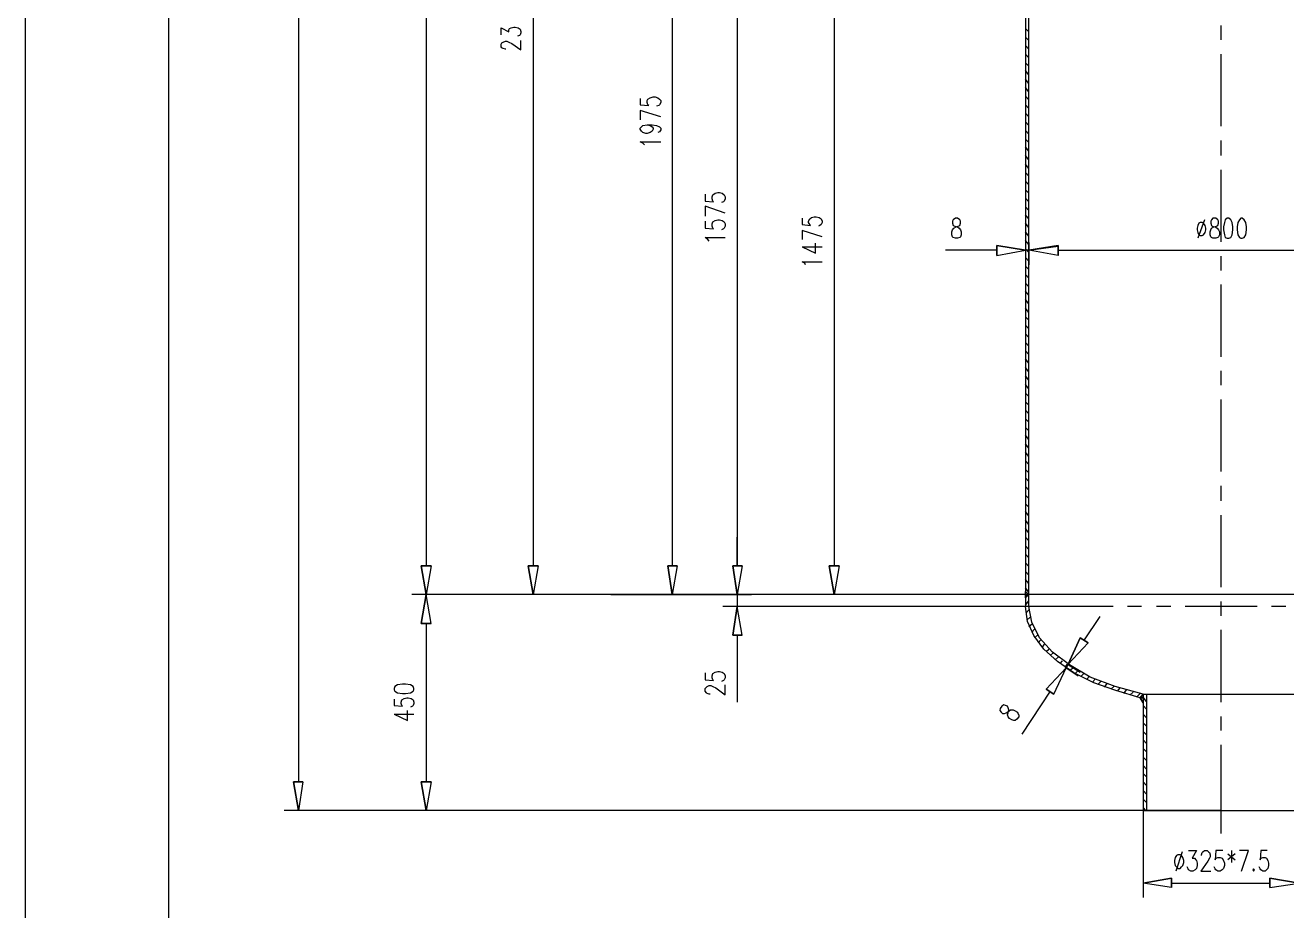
# Model space of a CAD drawing. Extents: x 13.06 to 16.25, y 9.33 to 13.85.
# Drawn here: x 13.056 to 14.235, y 10.566 to 11.393 of the extents above; entities that cross this region are included whole.
import ezdxf

# ---------------------------------------------------------------- set-up
doc = ezdxf.new("R2010")
doc.units = 0
doc.header["$MEASUREMENT"] = 0
doc.linetypes.add('AUSGEZOGEN', pattern=[0])
doc.layers.get('0').update_dxf_attribs({"linetype": 'AUSGEZOGEN'})

msp = doc.modelspace()

# ---------------------------------------------------------------- linework, layer by layer
for points in [[(13.056, 9.3307), (16.25, 9.3307), (16.25, 9.3307), (16.25, 13.8527), (16.25, 13.8527), (13.056, 13.8527), (13.056, 13.8527), (13.056, 9.3307), (13.056, 9.3307)], [(13.19, 9.384), (16.1967, 9.384), (16.1967, 9.384), (16.1967, 13.7993), (16.1967, 13.7993), (13.19, 13.7993), (13.19, 13.7993), (13.19, 9.384), (13.19, 9.384)], [(13.3113, 13.5907), (13.3113, 10.686)], [(13.4307, 13.31), (13.4307, 10.888)], [(13.5307, 11.8987), (13.5307, 10.888)], [(13.6607, 11.7193), (13.6607, 10.888)], [(13.994, 10.85), (13.994, 11.5493), (13.994, 11.5493), (13.998, 11.556), (13.998, 11.556), (14, 11.5633), (14, 11.5633), (14, 11.5707), (14, 11.5707), (13.998, 11.578), (13.998, 11.578), (13.994, 11.5847)], [(13.9907, 11.5467), (13.9907, 10.85)], [(13.7213, 11.54), (13.7213, 10.888)], [(13.812, 11.4953), (13.812, 10.888)], [(13.5007, 11.384), (13.5007, 11.3907), (13.5007, 11.3907), (13.508, 11.3867), (13.508, 11.3867), (13.508, 11.3887), (13.508, 11.3887), (13.5087, 11.39), (13.5087, 11.39), (13.51, 11.3907), (13.51, 11.3907), (13.5127, 11.3913), (13.5127, 11.3913), (13.514, 11.3913), (13.514, 11.3913), (13.5167, 11.3907), (13.5167, 11.3907), (13.5187, 11.3893), (13.5187, 11.3893), (13.5193, 11.3873), (13.5193, 11.3873), (13.5193, 11.386), (13.5193, 11.386), (13.5187, 11.384), (13.5187, 11.384), (13.518, 11.3833), (13.518, 11.3833), (13.516, 11.3827)], [(13.994, 11.3867), (13.9907, 11.39)], [(14.1733, 11.3927), (14.1733, 11.3793)], [(13.5053, 11.3707), (13.5047, 11.3707), (13.5047, 11.3707), (13.5027, 11.3713), (13.5027, 11.3713), (13.5013, 11.372), (13.5013, 11.372), (13.5007, 11.3727), (13.5007, 11.3727), (13.5007, 11.3753), (13.5007, 11.3753), (13.5013, 11.3767), (13.5013, 11.3767), (13.5027, 11.3773), (13.5027, 11.3773), (13.5047, 11.378), (13.5047, 11.378), (13.506, 11.378), (13.506, 11.378), (13.508, 11.3773), (13.508, 11.3773), (13.5107, 11.376), (13.5107, 11.376), (13.5193, 11.37), (13.5193, 11.37), (13.5193, 11.3787)], [(13.994, 11.3787), (13.9907, 11.382)], [(13.994, 11.3707), (13.9907, 11.374)], [(13.994, 11.3627), (13.9907, 11.366)], [(14.1733, 11.366), (14.1733, 11.2987)], [(13.994, 11.3547), (13.9907, 11.358)], [(13.994, 11.3467), (13.9907, 11.3507)], [(13.994, 11.3387), (13.9907, 11.3427)], [(13.994, 11.3307), (13.9907, 11.3347)], [(13.6307, 11.3247), (13.6307, 11.3187), (13.6307, 11.3187), (13.6387, 11.318), (13.6387, 11.318), (13.638, 11.3187), (13.638, 11.3187), (13.6373, 11.3207), (13.6373, 11.3207), (13.6373, 11.3227), (13.6373, 11.3227), (13.638, 11.324), (13.638, 11.324), (13.64, 11.3253), (13.64, 11.3253), (13.6427, 11.326), (13.6427, 11.326), (13.6447, 11.326), (13.6447, 11.326), (13.6473, 11.3253), (13.6473, 11.3253), (13.6487, 11.324), (13.6487, 11.324), (13.65, 11.3227), (13.65, 11.3227), (13.65, 11.3207), (13.65, 11.3207), (13.6487, 11.3187), (13.6487, 11.3187), (13.648, 11.318), (13.648, 11.318), (13.646, 11.3173)], [(13.994, 11.3233), (13.9907, 11.3267)], [(13.994, 11.3153), (13.9907, 11.3187)], [(13.65, 11.3073), (13.6307, 11.3133), (13.6307, 11.3133), (13.6307, 11.3047)], [(13.994, 11.3073), (13.9907, 11.3107)], [(13.6373, 11.3), (13.64, 11.2993), (13.64, 11.2993), (13.642, 11.298), (13.642, 11.298), (13.6427, 11.2967), (13.6427, 11.2967), (13.6427, 11.296), (13.6427, 11.296), (13.642, 11.294), (13.642, 11.294), (13.64, 11.2927), (13.64, 11.2927), (13.6373, 11.292), (13.6373, 11.292), (13.636, 11.292), (13.636, 11.292), (13.6333, 11.2927), (13.6333, 11.2927), (13.632, 11.294), (13.632, 11.294), (13.6307, 11.296), (13.6307, 11.296), (13.6307, 11.2967), (13.6307, 11.2967), (13.632, 11.298), (13.632, 11.298), (13.6333, 11.2993), (13.6333, 11.2993), (13.6373, 11.3), (13.6373, 11.3), (13.642, 11.3), (13.642, 11.3), (13.646, 11.2993), (13.646, 11.2993), (13.6487, 11.298), (13.6487, 11.298), (13.65, 11.2967), (13.65, 11.2967), (13.65, 11.2953), (13.65, 11.2953), (13.6487, 11.2933), (13.6487, 11.2933), (13.6473, 11.2927)], [(13.994, 11.2993), (13.9907, 11.3027)], [(13.6347, 11.2813), (13.6333, 11.2827), (13.6333, 11.2827), (13.6307, 11.284), (13.6307, 11.284), (13.65, 11.284)], [(13.994, 11.2913), (13.9907, 11.2947)], [(13.994, 11.2833), (13.9907, 11.2867)], [(14.1733, 11.2853), (14.1733, 11.2713)], [(13.994, 11.2753), (13.9907, 11.2793)], [(13.994, 11.2673), (13.9907, 11.2713)], [(13.994, 11.2593), (13.9907, 11.2633)], [(13.994, 11.252), (13.9907, 11.2553)], [(14.1733, 11.258), (14.1733, 11.1907)], [(13.6913, 11.2353), (13.6913, 11.2287), (13.6913, 11.2287), (13.6993, 11.228), (13.6993, 11.228), (13.6987, 11.2287), (13.6987, 11.2287), (13.698, 11.2307), (13.698, 11.2307), (13.698, 11.2327), (13.698, 11.2327), (13.6987, 11.2347), (13.6987, 11.2347), (13.7007, 11.236), (13.7007, 11.236), (13.7033, 11.2367), (13.7033, 11.2367), (13.7047, 11.2367), (13.7047, 11.2367), (13.7073, 11.236), (13.7073, 11.236), (13.7093, 11.2347), (13.7093, 11.2347), (13.71, 11.2327), (13.71, 11.2327), (13.71, 11.2307), (13.71, 11.2307), (13.7093, 11.2287), (13.7093, 11.2287), (13.7087, 11.228), (13.7087, 11.228), (13.7067, 11.2273)], [(13.994, 11.244), (13.9907, 11.2473)], [(13.994, 11.236), (13.9907, 11.2393)], [(13.994, 11.228), (13.9907, 11.2313)], [(13.71, 11.2173), (13.6913, 11.224), (13.6913, 11.224), (13.6913, 11.2147)], [(13.782, 11.2127), (13.782, 11.2067), (13.782, 11.2067), (13.79, 11.206), (13.79, 11.206), (13.7893, 11.2067), (13.7893, 11.2067), (13.788, 11.2087), (13.788, 11.2087), (13.788, 11.21), (13.788, 11.21), (13.7893, 11.212), (13.7893, 11.212), (13.7907, 11.2133), (13.7907, 11.2133), (13.7933, 11.214), (13.7933, 11.214), (13.7953, 11.214), (13.7953, 11.214), (13.798, 11.2133), (13.798, 11.2133), (13.8, 11.212), (13.8, 11.212), (13.8007, 11.21), (13.8007, 11.21), (13.8007, 11.2087), (13.8007, 11.2087), (13.8, 11.2067), (13.8, 11.2067), (13.7987, 11.206), (13.7987, 11.206), (13.7973, 11.2053)], [(13.9253, 11.2127), (13.9233, 11.2113), (13.9233, 11.2113), (13.9227, 11.21), (13.9227, 11.21), (13.9227, 11.208), (13.9227, 11.208), (13.9233, 11.206), (13.9233, 11.206), (13.9247, 11.2053), (13.9247, 11.2053), (13.9273, 11.2047), (13.9273, 11.2047), (13.9287, 11.2033), (13.9287, 11.2033), (13.93, 11.202), (13.93, 11.202), (13.9307, 11.2), (13.9307, 11.2), (13.9307, 11.1973), (13.9307, 11.1973), (13.93, 11.1953), (13.93, 11.1953), (13.9293, 11.1947), (13.9293, 11.1947), (13.9273, 11.194), (13.9273, 11.194), (13.9253, 11.194), (13.9253, 11.194), (13.9233, 11.1947), (13.9233, 11.1947), (13.9227, 11.1953), (13.9227, 11.1953), (13.922, 11.1973), (13.922, 11.1973), (13.922, 11.2), (13.922, 11.2), (13.9227, 11.202), (13.9227, 11.202), (13.924, 11.2033), (13.924, 11.2033), (13.926, 11.2047), (13.926, 11.2047), (13.928, 11.2053), (13.928, 11.2053), (13.9293, 11.206), (13.9293, 11.206), (13.93, 11.208), (13.93, 11.208), (13.93, 11.21), (13.93, 11.21), (13.9293, 11.2113), (13.9293, 11.2113), (13.9273, 11.2127), (13.9273, 11.2127), (13.9253, 11.2127), (13.9253, 11.2127)], [(13.994, 11.22), (13.9907, 11.2233)], [(13.994, 11.212), (13.9907, 11.216)], [(14.166, 11.2127), (14.1647, 11.2113), (14.1647, 11.2113), (14.164, 11.21), (14.164, 11.21), (14.164, 11.208), (14.164, 11.208), (14.1647, 11.206), (14.1647, 11.206), (14.1653, 11.2053), (14.1653, 11.2053), (14.168, 11.2047), (14.168, 11.2047), (14.17, 11.2033), (14.17, 11.2033), (14.1713, 11.202), (14.1713, 11.202), (14.172, 11.2), (14.172, 11.2), (14.172, 11.1973), (14.172, 11.1973), (14.1713, 11.1953), (14.1713, 11.1953), (14.1707, 11.1947), (14.1707, 11.1947), (14.1687, 11.194), (14.1687, 11.194), (14.166, 11.194), (14.166, 11.194), (14.1647, 11.1947), (14.1647, 11.1947), (14.164, 11.1953), (14.164, 11.1953), (14.1633, 11.1973), (14.1633, 11.1973), (14.1633, 11.2), (14.1633, 11.2), (14.164, 11.202), (14.164, 11.202), (14.1647, 11.2033), (14.1647, 11.2033), (14.1667, 11.2047), (14.1667, 11.2047), (14.1693, 11.2053), (14.1693, 11.2053), (14.1707, 11.206), (14.1707, 11.206), (14.1713, 11.208), (14.1713, 11.208), (14.1713, 11.21), (14.1713, 11.21), (14.1707, 11.2113), (14.1707, 11.2113), (14.1687, 11.2127), (14.1687, 11.2127), (14.166, 11.2127), (14.166, 11.2127)], [(14.1793, 11.2127), (14.1773, 11.2113), (14.1773, 11.2113), (14.1767, 11.2087), (14.1767, 11.2087), (14.176, 11.2047), (14.176, 11.2047), (14.176, 11.202), (14.176, 11.202), (14.1767, 11.1973), (14.1767, 11.1973), (14.1773, 11.1947), (14.1773, 11.1947), (14.1793, 11.194), (14.1793, 11.194), (14.1807, 11.194), (14.1807, 11.194), (14.1827, 11.1947), (14.1827, 11.1947), (14.184, 11.1973), (14.184, 11.1973), (14.1847, 11.202), (14.1847, 11.202), (14.1847, 11.2047), (14.1847, 11.2047), (14.184, 11.2087), (14.184, 11.2087), (14.1827, 11.2113), (14.1827, 11.2113), (14.1807, 11.2127), (14.1807, 11.2127), (14.1793, 11.2127), (14.1793, 11.2127)], [(14.192, 11.2127), (14.1907, 11.2113), (14.1907, 11.2113), (14.1893, 11.2087), (14.1893, 11.2087), (14.1887, 11.2047), (14.1887, 11.2047), (14.1887, 11.202), (14.1887, 11.202), (14.1893, 11.1973), (14.1893, 11.1973), (14.1907, 11.1947), (14.1907, 11.1947), (14.192, 11.194), (14.192, 11.194), (14.1933, 11.194), (14.1933, 11.194), (14.1953, 11.1947), (14.1953, 11.1947), (14.1967, 11.1973), (14.1967, 11.1973), (14.1973, 11.202), (14.1973, 11.202), (14.1973, 11.2047), (14.1973, 11.2047), (14.1967, 11.2087), (14.1967, 11.2087), (14.1953, 11.2113), (14.1953, 11.2113), (14.1933, 11.2127), (14.1933, 11.2127), (14.192, 11.2127), (14.192, 11.2127)], [(13.6913, 11.21), (13.6913, 11.2033), (13.6913, 11.2033), (13.6993, 11.2027), (13.6993, 11.2027), (13.6987, 11.2033), (13.6987, 11.2033), (13.698, 11.2053), (13.698, 11.2053), (13.698, 11.2073), (13.698, 11.2073), (13.6987, 11.2093), (13.6987, 11.2093), (13.7007, 11.2107), (13.7007, 11.2107), (13.7033, 11.2113), (13.7033, 11.2113), (13.7047, 11.2113), (13.7047, 11.2113), (13.7073, 11.2107), (13.7073, 11.2107), (13.7093, 11.2093), (13.7093, 11.2093), (13.71, 11.2073), (13.71, 11.2073), (13.71, 11.2053), (13.71, 11.2053), (13.7093, 11.2033), (13.7093, 11.2033), (13.7087, 11.2027), (13.7087, 11.2027), (13.7067, 11.202)], [(13.8007, 11.1953), (13.782, 11.2013), (13.782, 11.2013), (13.782, 11.1927)], [(13.994, 11.204), (13.9907, 11.208)], [(14.154, 11.2087), (14.1527, 11.208), (14.1527, 11.208), (14.152, 11.206), (14.152, 11.206), (14.1513, 11.2033), (14.1513, 11.2033), (14.1513, 11.202), (14.1513, 11.202), (14.152, 11.1993), (14.152, 11.1993), (14.1527, 11.1973), (14.1527, 11.1973), (14.154, 11.1967), (14.154, 11.1967), (14.156, 11.1967), (14.156, 11.1967), (14.1573, 11.1973), (14.1573, 11.1973), (14.1587, 11.1993), (14.1587, 11.1993), (14.1593, 11.202), (14.1593, 11.202), (14.1593, 11.2033), (14.1593, 11.2033), (14.1587, 11.206), (14.1587, 11.206), (14.1573, 11.208), (14.1573, 11.208), (14.156, 11.2087), (14.156, 11.2087), (14.154, 11.2087), (14.154, 11.2087)], [(14.158, 11.2113), (14.152, 11.194)], [(13.6953, 11.1913), (13.694, 11.1927), (13.694, 11.1927), (13.6913, 11.1947), (13.6913, 11.1947), (13.71, 11.1947)], [(13.782, 11.186), (13.7947, 11.18), (13.7947, 11.18), (13.7947, 11.1893)], [(13.994, 11.196), (13.9907, 11.2)], [(13.994, 11.188), (13.9907, 11.192)], [(13.9907, 11.19), (13.9907, 11.1693)], [(13.994, 11.19), (13.994, 11.1693)], [(13.782, 11.186), (13.8007, 11.186)], [(13.964, 11.1827), (13.916, 11.1827)], [(13.964, 11.1873), (13.964, 11.178), (13.964, 11.1873), (13.964, 11.178), (13.9907, 11.1827), (13.964, 11.1873), (13.9907, 11.1827), (13.964, 11.1873), (13.964, 11.1873)], [(13.994, 11.1807), (13.9907, 11.184)], [(13.994, 11.1827), (13.9907, 11.1827)], [(14.0213, 11.1873), (14.0213, 11.178), (14.0213, 11.1873), (14.0213, 11.178), (13.994, 11.1827), (14.0213, 11.1873), (13.994, 11.1827), (14.0213, 11.1873), (14.0213, 11.1873)], [(14.0213, 11.1867), (14.0213, 11.178), (14.0213, 11.1867), (14.0213, 11.178), (13.994, 11.1827), (14.0213, 11.1867), (13.994, 11.1827), (14.0213, 11.1867), (14.0213, 11.1867)], [(13.994, 11.184), (13.994, 11.1693)], [(14.0213, 11.1827), (14.048, 11.1827)], [(14.0213, 11.1827), (14.326, 11.1827)], [(14.1733, 11.1773), (14.1733, 11.164)], [(13.7853, 11.1693), (13.7847, 11.1707), (13.7847, 11.1707), (13.782, 11.172), (13.782, 11.172), (13.8007, 11.172)], [(13.994, 11.1727), (13.9907, 11.176)], [(13.994, 11.1647), (13.9907, 11.168)], [(13.994, 11.1567), (13.9907, 11.16)], [(13.994, 11.1487), (13.9907, 11.152)], [(13.994, 11.1407), (13.9907, 11.1447)], [(14.1733, 11.1507), (14.1733, 11.0833)], [(13.994, 11.1327), (13.9907, 11.1367)], [(13.994, 11.1247), (13.9907, 11.1287)], [(13.994, 11.1173), (13.9907, 11.1207)], [(13.994, 11.1093), (13.9907, 11.1127)], [(13.994, 11.1013), (13.9907, 11.1047)], [(13.994, 11.0933), (13.9907, 11.0967)], [(13.994, 11.0853), (13.9907, 11.0887)], [(13.994, 11.0773), (13.9907, 11.0813)], [(13.994, 11.0693), (13.9907, 11.0733)], [(13.994, 11.0613), (13.9907, 11.0653)], [(14.1733, 11.07), (14.1733, 11.0567)], [(13.994, 11.0533), (13.9907, 11.0573)], [(13.994, 11.046), (13.9907, 11.0493)], [(13.994, 11.038), (13.9907, 11.0413)], [(14.1733, 11.0433), (14.1733, 10.976)], [(13.994, 11.03), (13.9907, 11.0333)], [(13.994, 11.022), (13.9907, 11.0253)], [(13.994, 11.014), (13.9907, 11.0173)], [(13.994, 11.006), (13.9907, 11.01)], [(13.994, 10.998), (13.9907, 11.002)], [(13.994, 10.99), (13.9907, 10.994)], [(13.994, 10.9827), (13.9907, 10.986)], [(13.994, 10.9747), (13.9907, 10.978)], [(13.994, 10.9667), (13.9907, 10.97)], [(13.994, 10.9587), (13.9907, 10.962)], [(13.994, 10.9507), (13.9907, 10.954)], [(14.1733, 10.9627), (14.1733, 10.9487)], [(13.994, 10.9427), (13.9907, 10.946)], [(13.994, 10.9347), (13.9907, 10.9387)], [(13.994, 10.9267), (13.9907, 10.9307)], [(14.1733, 10.9353), (14.1733, 10.868)], [(13.994, 10.9187), (13.9907, 10.9227)], [(13.7213, 10.888), (13.7213, 10.9147)], [(13.994, 10.9113), (13.9907, 10.9147)], [(13.994, 10.9033), (13.9907, 10.9067)], [(13.994, 10.8953), (13.9907, 10.8987)], [(13.426, 10.888), (13.4353, 10.888), (13.426, 10.888), (13.4353, 10.888), (13.4307, 10.8613), (13.426, 10.888), (13.4307, 10.8613), (13.426, 10.888), (13.426, 10.888)], [(13.526, 10.888), (13.5353, 10.888), (13.526, 10.888), (13.5353, 10.888), (13.5307, 10.8613), (13.526, 10.888), (13.5307, 10.8613), (13.526, 10.888), (13.526, 10.888)], [(13.6567, 10.888), (13.6653, 10.888), (13.6567, 10.888), (13.6653, 10.888), (13.6607, 10.8613), (13.6567, 10.888), (13.6607, 10.8613), (13.6567, 10.888), (13.6567, 10.888)], [(13.7173, 10.888), (13.726, 10.888), (13.7173, 10.888), (13.726, 10.888), (13.7213, 10.8613), (13.7173, 10.888), (13.7213, 10.8613), (13.7173, 10.888), (13.7173, 10.888)], [(13.7173, 10.888), (13.726, 10.888), (13.7173, 10.888), (13.726, 10.888), (13.7213, 10.8613), (13.7173, 10.888), (13.7213, 10.8613), (13.7173, 10.888), (13.7173, 10.888)], [(13.8073, 10.888), (13.8167, 10.888), (13.8073, 10.888), (13.8167, 10.888), (13.812, 10.8613), (13.8073, 10.888), (13.812, 10.8613), (13.8073, 10.888), (13.8073, 10.888)], [(13.994, 10.8873), (13.9907, 10.8907)], [(13.994, 10.8793), (13.9907, 10.8827)], [(13.994, 10.8713), (13.9907, 10.8753)], [(13.994, 10.8613), (13.4173, 10.8613)], [(13.5307, 10.8613), (13.4173, 10.8613)], [(13.426, 10.834), (13.4353, 10.834), (13.426, 10.834), (13.4353, 10.834), (13.4307, 10.8613), (13.426, 10.834), (13.4307, 10.8613), (13.426, 10.834), (13.426, 10.834)], [(13.9087, 10.8613), (13.5173, 10.8613)], [(13.6033, 10.8613), (13.7347, 10.8613)], [(13.9227, 10.8613), (13.6473, 10.8613)], [(13.696, 10.8613), (13.7347, 10.8613)], [(13.7213, 10.8613), (13.7213, 10.85)], [(13.9087, 10.8613), (13.7987, 10.8613)], [(13.994, 10.8633), (13.9907, 10.8673)], [(13.9907, 10.858), (13.994, 10.8613), (13.994, 10.8613), (13.9907, 10.864)], [(13.9907, 10.864), (13.9907, 10.8613), (13.9907, 10.864), (13.9907, 10.8613), (13.994, 10.8613), (13.9907, 10.864), (13.994, 10.8613), (13.9907, 10.864), (13.9907, 10.864)], [(13.9907, 10.8613), (13.994, 10.8613), (13.9907, 10.8613), (13.994, 10.8613), (13.9907, 10.858), (13.9907, 10.8613), (13.9907, 10.858), (13.9907, 10.8613), (13.9907, 10.8613)], [(13.994, 10.8613), (13.9907, 10.8587)], [(14.3553, 10.8613), (13.9913, 10.8613)], [(14.0027, 10.85), (13.708, 10.85)], [(13.7173, 10.8233), (13.726, 10.8233), (13.7173, 10.8233), (13.726, 10.8233), (13.7213, 10.85), (13.7173, 10.8233), (13.7213, 10.85), (13.7173, 10.8233), (13.7173, 10.8233)], [(13.9907, 10.8513), (13.994, 10.8553)], [(14.0727, 10.85), (13.9907, 10.85)], [(14.0727, 10.85), (13.9907, 10.85)], [(14.098, 10.7647), (14.0753, 10.7713), (14.0753, 10.7713), (14.0547, 10.7787), (14.0547, 10.7787), (14.036, 10.788), (14.036, 10.788), (14.0207, 10.7987), (14.0207, 10.7987), (14.008, 10.81), (14.008, 10.81), (13.9987, 10.8227), (13.9987, 10.8227), (13.9927, 10.836), (13.9927, 10.836), (13.9907, 10.85)], [(13.9913, 10.844), (13.9947, 10.8473)], [(14.1007, 10.768), (14.0747, 10.7753), (14.0747, 10.7753), (14.0513, 10.784), (14.0513, 10.784), (14.032, 10.7953), (14.032, 10.7953), (14.016, 10.8073), (14.016, 10.8073), (14.004, 10.8207), (14.004, 10.8207), (13.9967, 10.8353), (13.9967, 10.8353), (13.994, 10.85)], [(13.994, 10.85), (13.9947, 10.85)], [(14.0993, 10.85), (14.086, 10.85)], [(14.0993, 10.85), (14.086, 10.85)], [(14.1267, 10.85), (14.1133, 10.85)], [(14.1267, 10.85), (14.1133, 10.85)], [(14.2073, 10.85), (14.14, 10.85)], [(14.2073, 10.85), (14.14, 10.85)], [(14.1733, 10.8547), (14.1733, 10.8413)], [(14.234, 10.85), (14.2207, 10.85)], [(14.234, 10.85), (14.2207, 10.85)], [(13.992, 10.8373), (13.9953, 10.84)], [(14.0453, 10.818), (14.0607, 10.8407)], [(13.4307, 10.834), (13.4307, 10.686)], [(13.7213, 10.8233), (13.7213, 10.7607)], [(13.994, 10.8313), (13.9973, 10.834)], [(13.9967, 10.826), (13.9993, 10.8287)], [(13.9993, 10.8207), (14.002, 10.8233)], [(14.1733, 10.828), (14.1733, 10.7607)], [(14.0027, 10.816), (14.0053, 10.8187)], [(14.0067, 10.812), (14.0087, 10.8147)], [(14.042, 10.8207), (14.0493, 10.816), (14.042, 10.8207), (14.0493, 10.816), (14.0307, 10.796), (14.042, 10.8207), (14.0307, 10.796), (14.042, 10.8207), (14.042, 10.8207)], [(14.01, 10.808), (14.0127, 10.81)], [(14.014, 10.804), (14.0167, 10.8067)], [(14.0187, 10.8), (14.0213, 10.8027)], [(13.6913, 10.788), (13.6913, 10.7813), (13.6913, 10.7813), (13.6993, 10.7807), (13.6993, 10.7807), (13.6987, 10.7813), (13.6987, 10.7813), (13.698, 10.7833), (13.698, 10.7833), (13.698, 10.7853), (13.698, 10.7853), (13.6987, 10.7873), (13.6987, 10.7873), (13.7007, 10.7887), (13.7007, 10.7887), (13.7033, 10.7893), (13.7033, 10.7893), (13.7047, 10.7893), (13.7047, 10.7893), (13.7073, 10.7887), (13.7073, 10.7887), (13.7093, 10.7873), (13.7093, 10.7873), (13.71, 10.7853), (13.71, 10.7853), (13.71, 10.7833), (13.71, 10.7833), (13.7093, 10.7813), (13.7093, 10.7813), (13.7087, 10.7807), (13.7087, 10.7807), (13.7067, 10.78)], [(14.01, 10.7727), (14.0173, 10.768), (14.01, 10.7727), (14.0173, 10.768), (14.0287, 10.7927), (14.01, 10.7727), (14.0287, 10.7927), (14.01, 10.7727), (14.01, 10.7727)], [(14.0233, 10.7967), (14.0253, 10.7993)], [(14.028, 10.7933), (14.03, 10.796)], [(14.028, 10.7933), (14.04, 10.7853)], [(14.0307, 10.796), (14.0287, 10.7927)], [(14.03, 10.796), (14.042, 10.7887)], [(14.0327, 10.7907), (14.0353, 10.7927)], [(14.0373, 10.7873), (14.04, 10.79)], [(13.4007, 10.772), (13.4013, 10.7707), (13.4013, 10.7707), (13.404, 10.7693), (13.404, 10.7693), (13.4087, 10.7687), (13.4087, 10.7687), (13.4113, 10.7687), (13.4113, 10.7687), (13.416, 10.7693), (13.416, 10.7693), (13.4187, 10.7707), (13.4187, 10.7707), (13.4193, 10.772), (13.4193, 10.772), (13.4193, 10.7733), (13.4193, 10.7733), (13.4187, 10.7753), (13.4187, 10.7753), (13.416, 10.7767), (13.416, 10.7767), (13.4113, 10.7773), (13.4113, 10.7773), (13.4087, 10.7773), (13.4087, 10.7773), (13.404, 10.7767), (13.404, 10.7767), (13.4013, 10.7753), (13.4013, 10.7753), (13.4007, 10.7733), (13.4007, 10.7733), (13.4007, 10.772), (13.4007, 10.772)], [(13.696, 10.768), (13.6953, 10.768), (13.6953, 10.768), (13.6933, 10.7687), (13.6933, 10.7687), (13.6927, 10.7693), (13.6927, 10.7693), (13.6913, 10.7707), (13.6913, 10.7707), (13.6913, 10.7733), (13.6913, 10.7733), (13.6927, 10.7747), (13.6927, 10.7747), (13.6933, 10.7753), (13.6933, 10.7753), (13.6953, 10.776), (13.6953, 10.776), (13.6967, 10.776), (13.6967, 10.776), (13.6987, 10.7753), (13.6987, 10.7753), (13.7013, 10.774), (13.7013, 10.774), (13.71, 10.7673), (13.71, 10.7673), (13.71, 10.7767)], [(14.0427, 10.7847), (14.0453, 10.7873)], [(14.048, 10.782), (14.0507, 10.7847)], [(14.0533, 10.7793), (14.056, 10.782)], [(14.0587, 10.7773), (14.0613, 10.78)], [(14.0647, 10.7747), (14.0673, 10.778)], [(13.4007, 10.7633), (13.4007, 10.7573), (13.4007, 10.7573), (13.4087, 10.7567), (13.4087, 10.7567), (13.408, 10.7573), (13.408, 10.7573), (13.4073, 10.7593), (13.4073, 10.7593), (13.4073, 10.7607), (13.4073, 10.7607), (13.408, 10.7627), (13.408, 10.7627), (13.41, 10.764), (13.41, 10.764), (13.4127, 10.7647), (13.4127, 10.7647), (13.414, 10.7647), (13.414, 10.7647), (13.4167, 10.764), (13.4167, 10.764), (13.4187, 10.7627), (13.4187, 10.7627), (13.4193, 10.7607), (13.4193, 10.7607), (13.4193, 10.7593), (13.4193, 10.7593), (13.4187, 10.7573), (13.4187, 10.7573), (13.418, 10.7567), (13.418, 10.7567), (13.416, 10.756)], [(14.014, 10.7707), (13.9873, 10.7307)], [(14.0707, 10.7727), (14.0733, 10.7753)], [(14.0767, 10.7707), (14.0793, 10.774)], [(14.0827, 10.7687), (14.0853, 10.772)], [(14.0887, 10.7673), (14.0913, 10.77)], [(14.0947, 10.7653), (14.098, 10.7687)], [(14.1007, 10.76), (14.098, 10.7647), (14.098, 10.7647), (14.1007, 10.768)], [(14.1007, 10.768), (14.098, 10.7647), (14.1007, 10.768), (14.098, 10.7647), (14.1007, 10.7647), (14.1007, 10.768), (14.1007, 10.7647), (14.1007, 10.768), (14.1007, 10.768)], [(14.098, 10.7647), (14.1007, 10.7647), (14.098, 10.7647), (14.1007, 10.7647), (14.1007, 10.76), (14.098, 10.7647), (14.1007, 10.76), (14.098, 10.7647), (14.098, 10.7647)], [(14.1007, 10.768), (14.1007, 10.6593)], [(14.1007, 10.768), (14.2467, 10.768)], [(14.104, 10.7613), (14.1007, 10.7653)], [(14.104, 10.768), (14.104, 10.6593)], [(13.4007, 10.7493), (13.4133, 10.7433), (13.4133, 10.7433), (13.4133, 10.7527)], [(13.9673, 10.7547), (13.9667, 10.7527), (13.9667, 10.7527), (13.968, 10.7513), (13.968, 10.7513), (13.9693, 10.75), (13.9693, 10.75), (13.9713, 10.75), (13.9713, 10.75), (13.9727, 10.7507), (13.9727, 10.7507), (13.9753, 10.752), (13.9753, 10.752), (13.9767, 10.7533), (13.9767, 10.7533), (13.9793, 10.7533), (13.9793, 10.7533), (13.9807, 10.7527), (13.9807, 10.7527), (13.9833, 10.7513), (13.9833, 10.7513), (13.984, 10.7493), (13.984, 10.7493), (13.9847, 10.7487), (13.9847, 10.7487), (13.9847, 10.7467), (13.9847, 10.7467), (13.9827, 10.7447), (13.9827, 10.7447), (13.9813, 10.7433), (13.9813, 10.7433), (13.98, 10.7433), (13.98, 10.7433), (13.978, 10.744), (13.978, 10.744), (13.976, 10.7453), (13.976, 10.7453), (13.9747, 10.7467), (13.9747, 10.7467), (13.974, 10.7487), (13.974, 10.7487), (13.9747, 10.7507), (13.9747, 10.7507), (13.9753, 10.7533), (13.9753, 10.7533), (13.9747, 10.7553), (13.9747, 10.7553), (13.974, 10.7567), (13.974, 10.7567), (13.972, 10.7573), (13.972, 10.7573), (13.9707, 10.758), (13.9707, 10.758), (13.9687, 10.7567), (13.9687, 10.7567), (13.9673, 10.7547), (13.9673, 10.7547)], [(14.104, 10.754), (14.1007, 10.7573)], [(13.4007, 10.7493), (13.4193, 10.7493)], [(14.104, 10.746), (14.1007, 10.7493)], [(14.104, 10.738), (14.1007, 10.7413)], [(14.1733, 10.7473), (14.1733, 10.734)], [(14.104, 10.73), (14.1007, 10.7333)], [(14.1007, 10.7307), (14.1007, 10.578)], [(14.104, 10.722), (14.1007, 10.7253)], [(14.104, 10.714), (14.1007, 10.7173)], [(14.1733, 10.7207), (14.1733, 10.638)], [(14.104, 10.706), (14.1007, 10.7093)], [(14.104, 10.698), (14.1007, 10.7013)], [(14.104, 10.6907), (14.1007, 10.694)], [(13.3067, 10.686), (13.3153, 10.686), (13.3067, 10.686), (13.3153, 10.686), (13.3113, 10.6593), (13.3067, 10.686), (13.3113, 10.6593), (13.3067, 10.686), (13.3067, 10.686)], [(13.426, 10.686), (13.4353, 10.686), (13.426, 10.686), (13.4353, 10.686), (13.4307, 10.6593), (13.426, 10.686), (13.4307, 10.6593), (13.426, 10.686), (13.426, 10.686)], [(14.104, 10.6827), (14.1007, 10.686)], [(14.104, 10.6747), (14.1007, 10.678)], [(14.104, 10.6667), (14.1007, 10.67)], [(14.1733, 10.6593), (13.298, 10.6593)], [(13.5307, 10.6593), (13.4173, 10.6593)], [(14.1033, 10.6593), (14.1007, 10.662)], [(14.1007, 10.6593), (14.2467, 10.6593)], [(14.1333, 10.618), (14.132, 10.6173), (14.132, 10.6173), (14.1307, 10.6153), (14.1307, 10.6153), (14.13, 10.6127), (14.13, 10.6127), (14.13, 10.6107), (14.13, 10.6107), (14.1307, 10.608), (14.1307, 10.608), (14.132, 10.6067), (14.132, 10.6067), (14.1333, 10.6053), (14.1333, 10.6053), (14.1353, 10.6053), (14.1353, 10.6053), (14.1367, 10.6067), (14.1367, 10.6067), (14.138, 10.608), (14.138, 10.608), (14.1387, 10.6107), (14.1387, 10.6107), (14.1387, 10.6127), (14.1387, 10.6127), (14.138, 10.6153), (14.138, 10.6153), (14.1367, 10.6173), (14.1367, 10.6173), (14.1353, 10.618), (14.1353, 10.618), (14.1333, 10.618), (14.1333, 10.618)], [(14.1373, 10.6207), (14.1313, 10.6027)], [(14.1433, 10.622), (14.1507, 10.622), (14.1507, 10.622), (14.1467, 10.6147), (14.1467, 10.6147), (14.1487, 10.6147), (14.1487, 10.6147), (14.15, 10.6133), (14.15, 10.6133), (14.1507, 10.6127), (14.1507, 10.6127), (14.1513, 10.61), (14.1513, 10.61), (14.1513, 10.608), (14.1513, 10.608), (14.1507, 10.6053), (14.1507, 10.6053), (14.1493, 10.604), (14.1493, 10.604), (14.1473, 10.6027), (14.1473, 10.6027), (14.1453, 10.6027), (14.1453, 10.6027), (14.1433, 10.604), (14.1433, 10.604), (14.1427, 10.6047), (14.1427, 10.6047), (14.142, 10.6067)], [(14.1553, 10.6173), (14.1553, 10.618), (14.1553, 10.618), (14.156, 10.62), (14.156, 10.62), (14.1567, 10.6207), (14.1567, 10.6207), (14.158, 10.622), (14.158, 10.622), (14.1607, 10.622), (14.1607, 10.622), (14.162, 10.6207), (14.162, 10.6207), (14.1627, 10.62), (14.1627, 10.62), (14.1633, 10.618), (14.1633, 10.618), (14.1633, 10.616), (14.1633, 10.616), (14.1627, 10.6147), (14.1627, 10.6147), (14.1613, 10.612), (14.1613, 10.612), (14.1547, 10.6027), (14.1547, 10.6027), (14.164, 10.6027)], [(14.1753, 10.622), (14.1687, 10.622), (14.1687, 10.622), (14.168, 10.6133), (14.168, 10.6133), (14.1687, 10.6147), (14.1687, 10.6147), (14.1707, 10.6153), (14.1707, 10.6153), (14.1727, 10.6153), (14.1727, 10.6153), (14.1747, 10.6147), (14.1747, 10.6147), (14.176, 10.6127), (14.176, 10.6127), (14.1767, 10.61), (14.1767, 10.61), (14.1767, 10.608), (14.1767, 10.608), (14.176, 10.6053), (14.176, 10.6053), (14.1747, 10.604), (14.1747, 10.604), (14.1727, 10.6027), (14.1727, 10.6027), (14.1707, 10.6027), (14.1707, 10.6027), (14.1687, 10.604), (14.1687, 10.604), (14.168, 10.6047), (14.168, 10.6047), (14.1673, 10.6067)], [(14.18, 10.6187), (14.1867, 10.6133)], [(14.1867, 10.6187), (14.18, 10.6133)], [(14.1833, 10.622), (14.1833, 10.6107)], [(14.1927, 10.6027), (14.1993, 10.622), (14.1993, 10.622), (14.1907, 10.622)], [(14.2167, 10.622), (14.2107, 10.622), (14.2107, 10.622), (14.21, 10.6133), (14.21, 10.6133), (14.2107, 10.6147), (14.2107, 10.6147), (14.2127, 10.6153), (14.2127, 10.6153), (14.2147, 10.6153), (14.2147, 10.6153), (14.216, 10.6147), (14.216, 10.6147), (14.2173, 10.6127), (14.2173, 10.6127), (14.218, 10.61), (14.218, 10.61), (14.218, 10.608), (14.218, 10.608), (14.2173, 10.6053), (14.2173, 10.6053), (14.216, 10.604), (14.216, 10.604), (14.2147, 10.6027), (14.2147, 10.6027), (14.2127, 10.6027), (14.2127, 10.6027), (14.2107, 10.604), (14.2107, 10.604), (14.21, 10.6047), (14.21, 10.6047), (14.2093, 10.6067)], [(14.204, 10.6047), (14.2033, 10.604), (14.2033, 10.604), (14.204, 10.6027), (14.204, 10.6027), (14.2047, 10.604), (14.2047, 10.604), (14.204, 10.6047), (14.204, 10.6047)], [(14.1273, 10.596), (14.1273, 10.5873), (14.1273, 10.596), (14.1273, 10.5873), (14.1007, 10.5913), (14.1273, 10.596), (14.1007, 10.5913), (14.1273, 10.596), (14.1273, 10.596)], [(14.1273, 10.5913), (14.2193, 10.5913)], [(14.2193, 10.596), (14.2193, 10.5873), (14.2193, 10.596), (14.2193, 10.5873), (14.2467, 10.5913), (14.2193, 10.596), (14.2467, 10.5913), (14.2193, 10.596), (14.2193, 10.596)]]:
    msp.add_lwpolyline(points)

doc.saveas('drawing.dxf')
